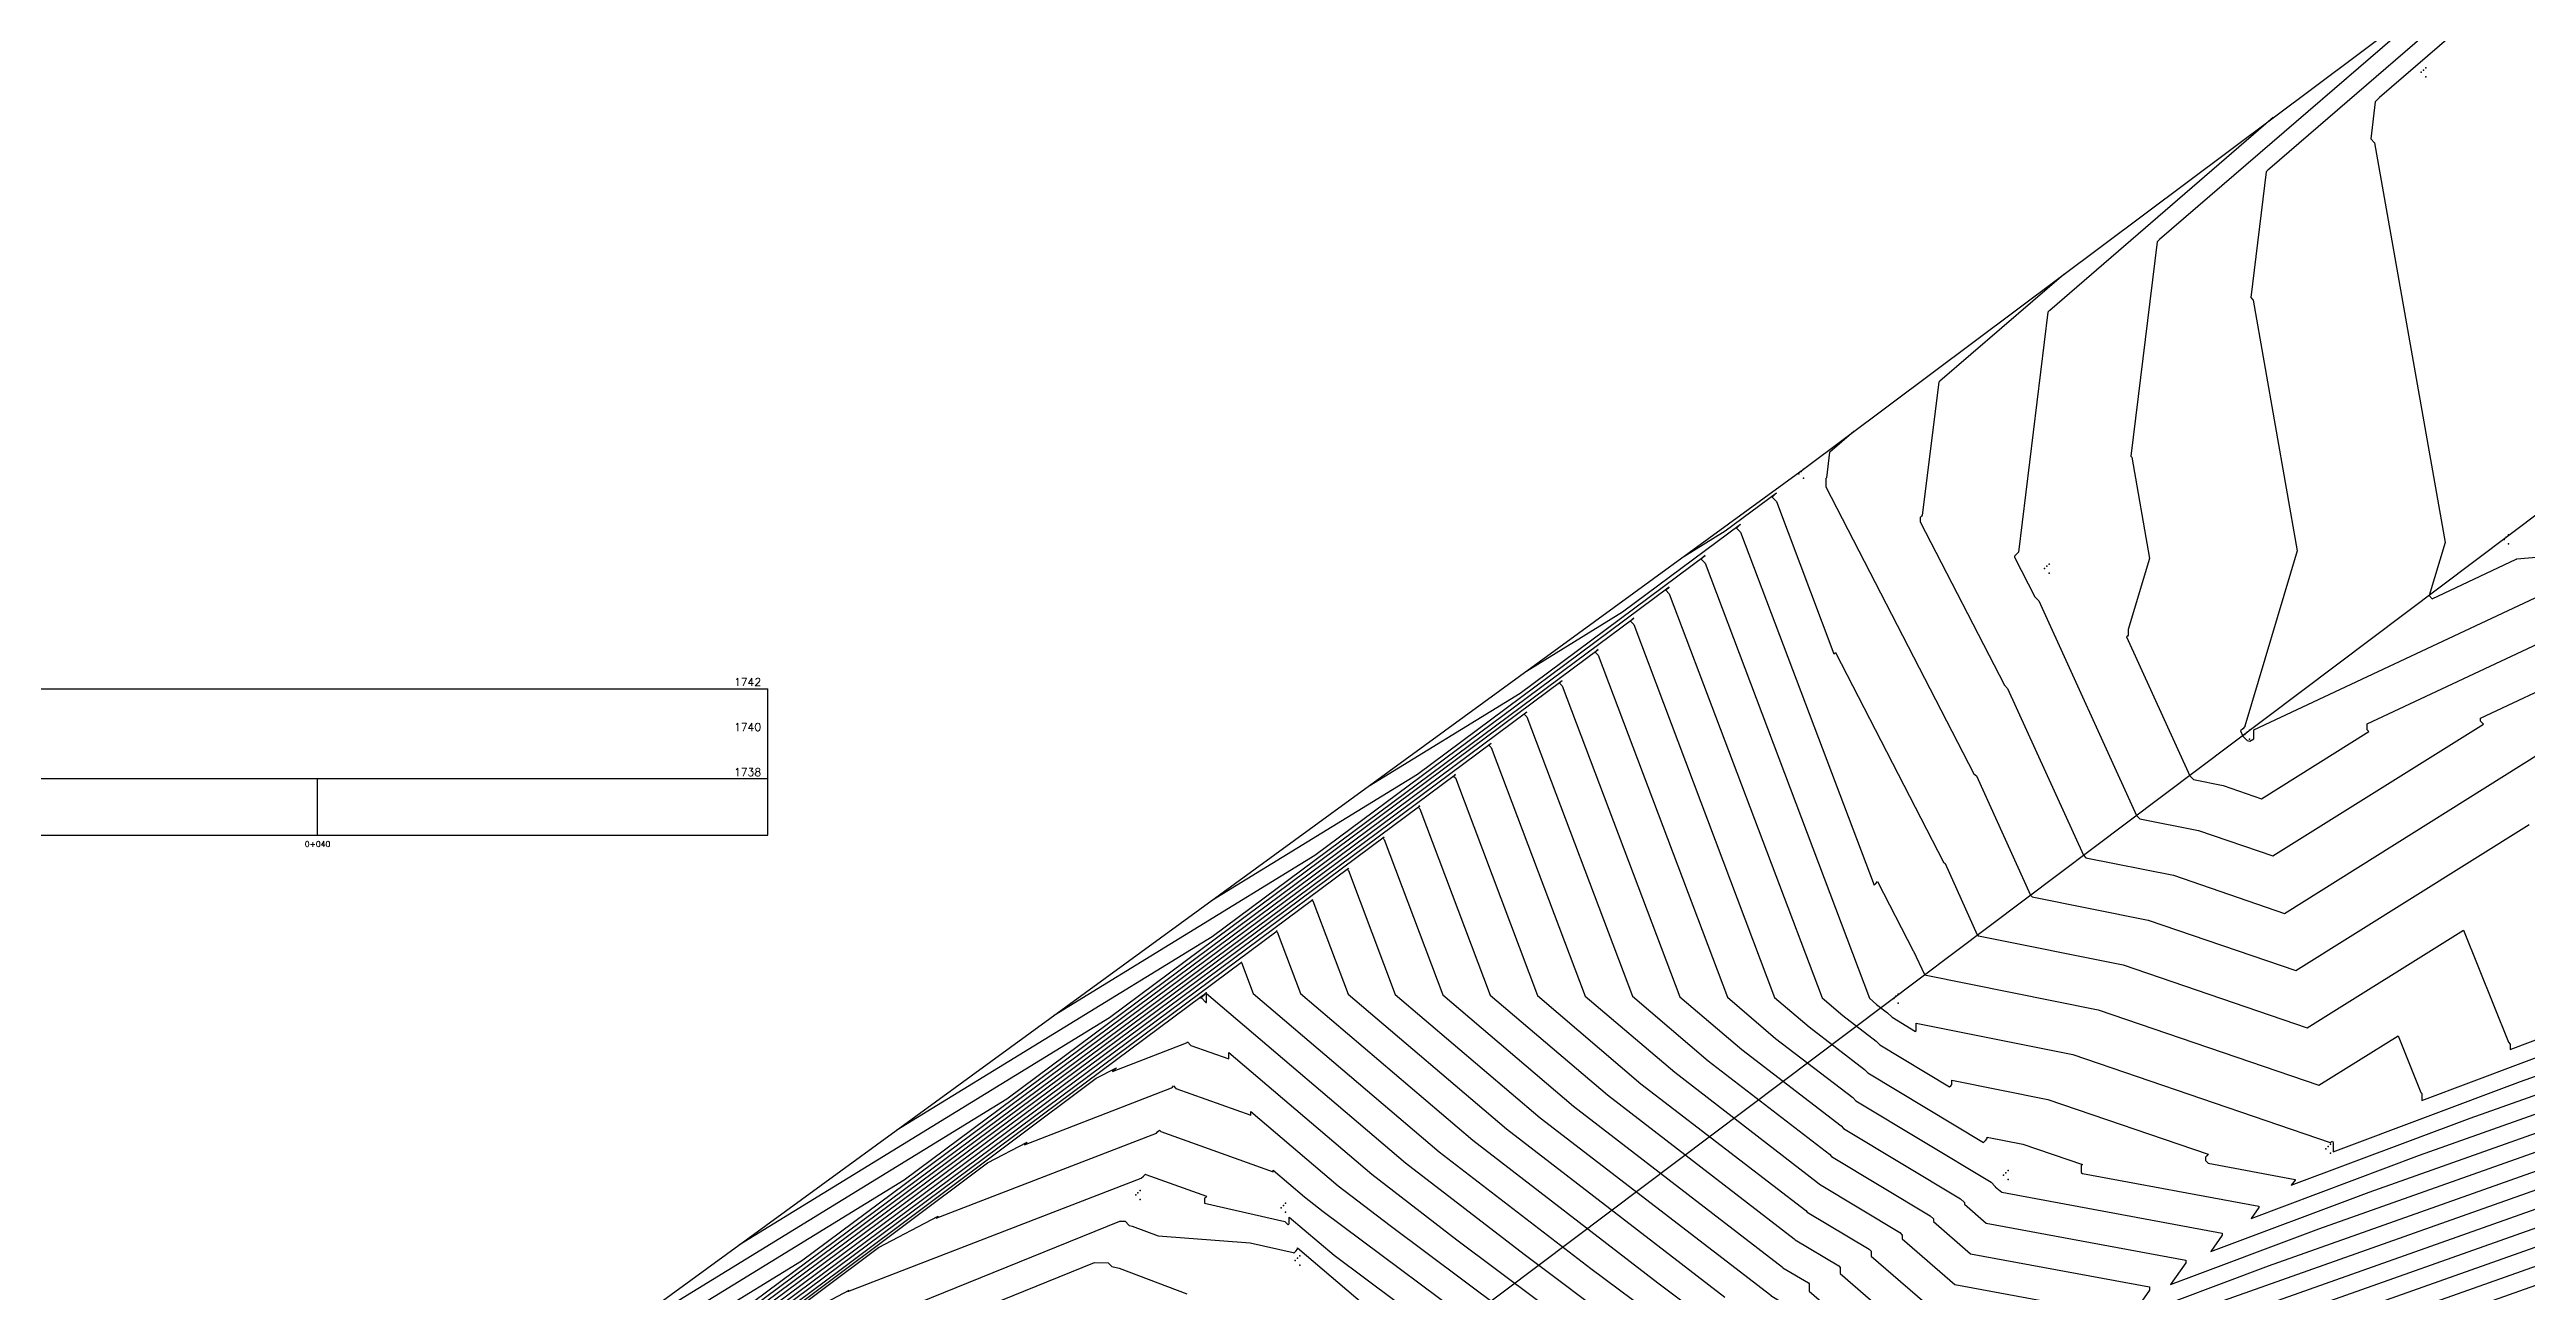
# Model space of a CAD drawing. Header units: metres. Extents: x 419582 to 423558, y 4805372 to 4807539.
# Drawn here: x 422892.5 to 423002.5, y 4807369.6 to 4807424.8 of the extents above; entities that cross this region are included whole.
import ezdxf

# ---------------------------------------------------------------- set-up
doc = ezdxf.new("R2010")
doc.units = ezdxf.units.M
for name, color, linetype in [('C-ROAD-PROF-TEXT', 11, 'Continuous'), ('C-ROAD-PROF-TICK', 7, 'Continuous'), ('C-ROAD-PROF-TTLB', 5, 'Continuous'), ('C-TINN', 4, 'Continuous'), ('C-TINN-BNDY', 110, 'Continuous'), ('C-TOPO-MAJR', 9, 'Continuous'), ('C-TOPO-MINR', 8, 'Continuous')]:
    doc.layers.add(name, color=color, linetype=linetype)
doc.styles.get("Standard").update_dxf_attribs({"font": 'simplex.shx'})

msp = doc.modelspace()

# ---------------------------------------------------------------- linework, layer by layer
at = {"color": 31, "lineweight": 30, "true_color": 0xffbd7a, "elevation": 1718.01}
msp.add_lwpolyline([(423449.83, 4807399.59), (423130.59, 4807500.11), (421950.92, 4806613), (421795.04, 4806430.99), (421305.02, 4806147.04), (421305.02, 4806147.04), (420630.08, 4805770.97), (419765.16, 4805549.54), (419617.36, 4805580.09)], dxfattribs=at)
at = {"layer": 'C-ROAD-PROF-TICK', "color": 7, "linetype": 'Continuous', "lineweight": -3}
msp.add_line((422904.41, 4807389.9), (422904.41, 4807392.4), dxfattribs=at)
at = {"layer": 'C-ROAD-PROF-TTLB', "color": 5, "linetype": 'Continuous', "lineweight": -3}
for p in [(422844.41, 4807396.4), (422924.41, 4807392.4)]:
    msp.add_line(p, (422924.41, 4807396.4), dxfattribs=at)
msp.add_3dface([(422844.41, 4807389.9), (422924.41, 4807389.9), (422924.41, 4807392.4), (422844.41, 4807392.4)], dxfattribs=at)
at = {"layer": 'C-TINN', "color": 4, "linetype": 'Continuous', "lineweight": -3}
for p in [(422998.05, 4807423.97, 1701.58), (422997.85, 4807423.77, 1701.58), (422997.95, 4807423.87, 1701.58), (422998.05, 4807423.57, 1701.58), (422970.21, 4807405.95, 1707.24), (422970.31, 4807406.05, 1707.24), (422970.41, 4807406.15, 1707.24), (422970.41, 4807405.75, 1707.24), (423001.63, 4807403.13, 1701.6), (423001.73, 4807403.23, 1701.6), (423001.53, 4807403.03, 1701.6), (423001.73, 4807402.83, 1701.6), (422981.12, 4807401.74, 1704.68), (422981.22, 4807401.84, 1704.68), (422981.32, 4807401.94, 1704.68), (422981.32, 4807401.54, 1704.68), (422990.02, 4807394.37, 1702.96), (422990.12, 4807394.47, 1702.96), (422990.22, 4807394.57, 1702.96), (422990.22, 4807394.17, 1702.96), (422943.68, 4807382.7, 1723.99), (422943.78, 4807382.8, 1723.99), (422943.88, 4807382.9, 1723.99), (422943.88, 4807382.5, 1723.99), (422974.42, 4807382.65, 1709.49), (422974.52, 4807382.75, 1709.49), (422974.62, 4807382.85, 1709.49), (422974.62, 4807382.45, 1709.49), (422993.62, 4807375.98, 1710.03), (422993.72, 4807376.08, 1710.03), (422993.82, 4807376.18, 1710.03), (422993.82, 4807375.78, 1710.03), (422979.3, 4807374.81, 1712.59), (422979.4, 4807374.91, 1712.59), (422979.5, 4807375.01, 1712.59), (422979.5, 4807374.61, 1712.59), (422940.75, 4807373.93, 1728.37), (422940.85, 4807374.03, 1728.37), (422940.95, 4807374.13, 1728.37), (422940.95, 4807373.73, 1728.37), (422947.21, 4807373.36, 1727.56), (422947.31, 4807373.46, 1727.56), (422947.41, 4807373.56, 1727.56), (422947.41, 4807373.16, 1727.56), (422948.04, 4807371.22, 1729.26), (422947.84, 4807371.02, 1729.26), (422947.94, 4807371.12, 1729.26), (422948.04, 4807370.82, 1729.26)]:
    msp.add_point(p, dxfattribs=at)
at = {"layer": 'C-TINN-BNDY', "color": 110, "linetype": 'Continuous', "lineweight": -3, "flags": 128}
msp.add_lwpolyline([(422687.35, 4807196.06), (422733.46, 4807229.97), (422816.89, 4807294.32), (422970.41, 4807406.15), (423032.94, 4807452.91), (423105.4, 4807508.16), (423127.06, 4807514.05), (423134.81, 4807515.9), (423155.26, 4807511.44), (423220.21, 4807493.91)], dxfattribs=at)
at = {"layer": 'C-TOPO-MAJR', "color": 9, "linetype": 'Continuous', "lineweight": -3, "flags": 128}
for points, elevation in [([(422991.28, 4807421.76), (422981.35, 4807413.2), (422981.31, 4807413.16), (422981.27, 4807413.12), (422979.96, 4807402.47), (422979.87, 4807402.38), (422979.78, 4807402.29), (422979.78, 4807402.24), (422980.69, 4807400.48), (422980.87, 4807400.3), (422985.21, 4807390.77), (422985.35, 4807390.63), (422987.95, 4807390.11), (422991.26, 4807388.98), (423000.62, 4807394.83), (423000.49, 4807394.97), (423000.49, 4807395.1), (423004.59, 4807397.02)], 1705), ([(422951.12, 4807392.09), (422957.82, 4807396.21), (422966.04, 4807402.32), (422965.95, 4807402.24), (422965.87, 4807402.15), (422966.04, 4807401.98), (422973.35, 4807382.66), (422973.66, 4807382.39), (422974.15, 4807382.01), (422974.35, 4807381.82), (422975.39, 4807381.19), (422975.41, 4807381.21), (422975.42, 4807381.23), (422975.42, 4807381.56), (422982.38, 4807380.16), (422993.8, 4807376.26), (422993.91, 4807376.32), (422993.94, 4807376.25), (422993.94, 4807376.25), (422993.94, 4807375.85), (423002.26, 4807378.97), (423035.37, 4807390.7)], 1710), ([(422881.21, 4807341.17), (422912.22, 4807360.2), (422950.2, 4807388.44), (422950.18, 4807388.41), (422950.15, 4807388.39), (422950.2, 4807388.34), (422952.28, 4807382.83), (422958.71, 4807377.36), (422968.96, 4807369.48), (422968.96, 4807369.47), (422969.27, 4807369.28), (422969.28, 4807369.27), (422969.28, 4807368.89), (422974.37, 4807364.49), (422977.68, 4807363.87), (422977.68, 4807363.58), (422975.97, 4807361.14), (422979.86, 4807362.6), (423080.26, 4807398.15)], 1720), ([(422916.16, 4807366.63), (422935.02, 4807378.2), (422958.12, 4807395.38), (422958.07, 4807395.32), (422958.01, 4807395.27), (422958.12, 4807395.16), (422962.81, 4807382.75), (422966.18, 4807379.88), (422971.56, 4807375.74), (422971.66, 4807375.64), (422976.04, 4807373.01), (422976.18, 4807372.87), (422976.18, 4807372.75), (422977.83, 4807371.32), (422985.78, 4807369.85), (422985.78, 4807369.7), (422984.92, 4807368.48), (422991.06, 4807370.79), (423057.81, 4807394.43)], 1715), ([(422889.42, 4807342.19), (422927.67, 4807370.64), (422939, 4807379.11), (422939.89, 4807379.58), (422939.81, 4807379.49), (422939.72, 4807379.41), (422943, 4807380.68), (422943.03, 4807380.7), (422943.05, 4807380.72), (422943.2, 4807380.57), (422944.88, 4807379.97), (422944.88, 4807380.26), (422951.24, 4807374.85), (422955.02, 4807371.93), (422960.42, 4807367.9)], 1725), ([(422923.3, 4807364.6), (422938.92, 4807370.93), (422939.53, 4807370.91), (422939.69, 4807370.75), (422940.02, 4807370.68), (422943.02, 4807369.54)], 1730)]:
    msp.add_lwpolyline(points, dxfattribs=dict(at, elevation=elevation))
at = {"layer": 'C-TOPO-MINR', "color": 8, "linetype": 'Continuous', "lineweight": -3, "flags": 128}
for points, elevation in [([(423019.24, 4807442.67), (422996, 4807422.65), (422995.91, 4807422.56), (422995.81, 4807422.46), (422995.61, 4807420.81), (422995.78, 4807420.64), (422998.91, 4807402.89), (422998.2, 4807400.54), (422998.34, 4807400.4), (423002.07, 4807402.15), (423002.08, 4807402.16), (423002.09, 4807402.17), (423006.79, 4807402.57)], 1702), ([(423009.92, 4807435.7), (422991.12, 4807419.5), (422991.04, 4807419.42), (422990.97, 4807419.35), (422990.28, 4807413.77), (422990.39, 4807413.66), (422992.34, 4807402.53), (422990.01, 4807394.74), (422990.01, 4807394.73), (422989.92, 4807394.63), (422989.82, 4807394.54), (422989.93, 4807394.3), (422990.12, 4807394.1), (422990.18, 4807394.09), (422990.24, 4807394.07), (422990.42, 4807394.18), (422990.42, 4807394.19), (422990.42, 4807394.58), (423002.91, 4807400.44)], 1703), ([(423000.6, 4807428.73), (422986.23, 4807416.35), (422986.17, 4807416.29), (422986.12, 4807416.24), (422984.95, 4807406.73), (422984.99, 4807406.68), (422985.78, 4807402.18), (422984.84, 4807399.03), (422984.84, 4807398.78), (422984.8, 4807398.74), (422984.76, 4807398.71), (422987.57, 4807392.54), (422987.74, 4807392.37), (422989.06, 4807392.1), (422990.75, 4807391.52), (422995.52, 4807394.51), (422995.45, 4807394.58), (422995.45, 4807394.84), (423003.75, 4807398.73)], 1704), ([(422981.97, 4807414.79), (422976.47, 4807410.05), (422976.44, 4807410.03), (422976.42, 4807410.01), (422975.69, 4807404.11), (422975.65, 4807404.06), (422975.6, 4807404.01), (422975.6, 4807403.81), (422979.34, 4807396.56), (422979.48, 4807396.41), (422982.85, 4807389.01), (422982.96, 4807388.9), (422986.84, 4807388.12), (422991.77, 4807386.43), (423005.56, 4807395.06)], 1706), ([(422972.65, 4807407.82), (422971.58, 4807406.91), (422971.58, 4807406.9), (422971.57, 4807406.9), (422971.43, 4807405.76), (422971.42, 4807405.75), (422971.41, 4807405.74), (422971.41, 4807405.37), (422977.98, 4807392.63), (422978.09, 4807392.53), (422980.49, 4807387.24), (422980.57, 4807387.17), (422985.72, 4807386.13), (422992.28, 4807383.89), (423002.65, 4807390.37)], 1707), ([(422965.1, 4807402.28), (422966.94, 4807403.41), (422969.21, 4807405.1), (422969.11, 4807405), (422969.02, 4807404.9), (422969.21, 4807404.71), (422971.76, 4807397.95), (422971.8, 4807397.98), (422971.83, 4807398.01), (422976.63, 4807388.7), (422976.7, 4807388.64), (422978.13, 4807385.48), (422978.18, 4807385.43), (422984.61, 4807384.14), (422992.79, 4807381.35), (422999.73, 4807385.69), (423001.72, 4807380.71), (423001.8, 4807380.63), (423001.8, 4807380.39), (423006.74, 4807382.25)], 1708), ([(422958.11, 4807397.19), (422962.38, 4807399.81), (422967.62, 4807403.71), (422967.53, 4807403.62), (422967.44, 4807403.53), (422967.62, 4807403.35), (422973.55, 4807387.68), (422973.62, 4807387.76), (422973.7, 4807387.84), (422975.28, 4807384.77), (422975.3, 4807384.75), (422975.78, 4807383.71), (422975.79, 4807383.7), (422983.5, 4807382.15), (422993.3, 4807378.8), (422996.82, 4807381), (422997.83, 4807378.48), (422997.87, 4807378.44), (422997.87, 4807378.12), (423004.5, 4807380.61)], 1709), ([(422944.12, 4807387), (422953.26, 4807392.61), (422964.45, 4807400.93), (422964.38, 4807400.85), (422964.3, 4807400.78), (422964.45, 4807400.62), (422971.24, 4807382.68), (422972.16, 4807381.89), (422973.64, 4807380.76), (422973.81, 4807380.59), (422976.9, 4807378.73), (422976.95, 4807378.78), (422977, 4807378.83), (422977, 4807379.03), (422981.27, 4807378.17), (422988.39, 4807375.74), (422988.33, 4807375.67), (422988.27, 4807375.61), (422988.27, 4807375.46), (422988.39, 4807375.34), (422992.25, 4807374.62), (422992.25, 4807374.59), (422992.08, 4807374.36), (423000.02, 4807377.34), (423039.85, 4807391.44)], 1711), ([(422937.13, 4807381.91), (422948.7, 4807389.01), (422962.87, 4807399.54), (422962.8, 4807399.47), (422962.73, 4807399.4), (422962.87, 4807399.26), (422969.13, 4807382.69), (422970.67, 4807381.39), (422973.12, 4807379.5), (422973.27, 4807379.35), (422978.41, 4807376.26), (422978.49, 4807376.35), (422978.57, 4807376.43), (422978.57, 4807376.5), (422980.16, 4807376.18), (422982.8, 4807375.28), (422982.78, 4807375.26), (422982.75, 4807375.23), (422982.75, 4807374.93), (422982.8, 4807374.88), (422990.63, 4807373.43), (422990.63, 4807373.37), (422990.29, 4807372.89), (422997.78, 4807375.7), (423044.34, 4807392.19)], 1712), ([(422977.62, 4807360.96), (423084.75, 4807398.9)], 1721), ([(422930.14, 4807376.82), (422944.14, 4807385.41), (422961.29, 4807398.15), (422961.22, 4807398.09), (422961.16, 4807398.02), (422961.29, 4807397.89), (422967.03, 4807382.71), (422969.17, 4807380.88), (422972.6, 4807378.25), (422972.73, 4807378.11), (422978.75, 4807374.5), (422978.93, 4807374.31), (422978.93, 4807374.29), (422979.22, 4807374.05), (422989.01, 4807372.23), (422989.01, 4807372.15), (422988.5, 4807371.42), (422995.54, 4807374.06), (423048.83, 4807392.93)], 1713), ([(422888.2, 4807346.26), (422916.78, 4807363.8), (422951.78, 4807389.83), (422951.75, 4807389.8), (422951.72, 4807389.77), (422951.78, 4807389.71), (422954.39, 4807382.81), (422960.2, 4807377.87), (422969.48, 4807370.73), (422969.5, 4807370.7), (422970.63, 4807370.03), (422970.66, 4807369.99), (422970.66, 4807369.66), (422975.06, 4807365.86), (422979.3, 4807365.07), (422979.3, 4807364.8), (422977.76, 4807362.61), (422982.1, 4807364.24), (423075.77, 4807397.41)], 1719), ([(422895.19, 4807351.36), (422921.34, 4807367.4), (422953.37, 4807391.21), (422953.33, 4807391.18), (422953.3, 4807391.14), (422953.37, 4807391.07), (422956.5, 4807382.8), (422961.7, 4807378.37), (422970, 4807371.98), (422970.04, 4807371.94), (422971.98, 4807370.78), (422972.04, 4807370.71), (422972.04, 4807370.44), (422975.75, 4807367.22), (422980.92, 4807366.26), (422980.92, 4807366.03), (422979.55, 4807364.08), (422984.34, 4807365.88), (423071.28, 4807396.66)], 1718), ([(422923.15, 4807371.73), (422939.58, 4807381.81), (422959.7, 4807396.77), (422959.64, 4807396.71), (422959.58, 4807396.65), (422959.7, 4807396.53), (422964.92, 4807382.73), (422967.68, 4807380.38), (422972.08, 4807377), (422972.19, 4807376.88), (422977.39, 4807373.76), (422977.56, 4807373.59), (422977.56, 4807373.52), (422978.52, 4807372.68), (422987.39, 4807371.04), (422987.39, 4807370.92), (422986.71, 4807369.95), (422993.3, 4807372.43), (423053.32, 4807393.68)], 1714), ([(422902.18, 4807356.45), (422925.9, 4807371), (422954.95, 4807392.6), (422954.91, 4807392.56), (422954.87, 4807392.52), (422954.95, 4807392.44), (422958.6, 4807382.78), (422963.19, 4807378.87), (422970.52, 4807373.24), (422970.58, 4807373.17), (422973.33, 4807371.52), (422973.42, 4807371.43), (422973.42, 4807371.21), (422976.45, 4807368.59), (422982.54, 4807367.46), (422982.54, 4807367.25), (422981.34, 4807365.55), (422986.58, 4807367.51), (423066.79, 4807395.92)], 1717), ([(422909.17, 4807361.54), (422930.46, 4807374.6), (422956.54, 4807393.99), (422956.49, 4807393.94), (422956.44, 4807393.9), (422956.54, 4807393.8), (422960.71, 4807382.76), (422964.69, 4807379.38), (422971.04, 4807374.49), (422971.12, 4807374.41), (422974.69, 4807372.27), (422974.8, 4807372.15), (422974.8, 4807371.98), (422977.14, 4807369.95), (422984.16, 4807368.65), (422984.16, 4807368.48), (422983.13, 4807367.01), (422988.82, 4807369.15), (423062.3, 4807395.17)], 1716), ([(422907.66, 4807356.6), (422948.62, 4807387.05), (422948.6, 4807387.03), (422948.58, 4807387.01), (422948.62, 4807386.98), (422950.18, 4807382.85), (422957.22, 4807376.86), (422966.92, 4807369.39)], 1721), ([(422903.1, 4807353), (422947.03, 4807385.66), (422947.02, 4807385.65), (422947.01, 4807385.64), (422947.03, 4807385.61), (422948.07, 4807382.87), (422955.72, 4807376.36), (422963.94, 4807370.03), (422965.84, 4807368.61)], 1722), ([(422898.54, 4807349.39), (422945.45, 4807384.27), (422945.44, 4807384.27), (422945.44, 4807384.26), (422945.45, 4807384.25), (422945.97, 4807382.88), (422954.23, 4807375.85), (422960.97, 4807370.66), (422964.03, 4807368.38)], 1723), ([(422893.98, 4807345.79), (422943.72, 4807382.78), (422943.83, 4807382.86), (422943.84, 4807382.87), (422943.74, 4807382.77), (422943.64, 4807382.67), (422943.67, 4807382.68), (422943.67, 4807382.68), (422943.67, 4807382.68), (422943.87, 4807382.48), (422943.89, 4807382.47), (422943.89, 4807382.87), (422952.73, 4807375.35), (422958, 4807371.3), (422962.23, 4807368.14)], 1724), ([(422911.63, 4807358.49), (422934.16, 4807375.35), (422935.93, 4807376.28), (422935.87, 4807376.22), (422935.81, 4807376.16), (422942.34, 4807378.68), (422942.38, 4807378.72), (422942.43, 4807378.77), (422942.54, 4807378.66), (422945.87, 4807377.47), (422945.87, 4807377.64), (422949.74, 4807374.34), (422952.05, 4807372.57), (422958.62, 4807367.66)], 1726), ([(422895.58, 4807346.35), (422929.33, 4807371.6), (422931.98, 4807372.99), (422931.94, 4807372.95), (422931.89, 4807372.9), (422941.67, 4807376.67), (422941.74, 4807376.74), (422941.8, 4807376.81), (422941.87, 4807376.75), (422946.86, 4807374.96), (422946.86, 4807375.03), (422948.25, 4807373.84), (422949.08, 4807373.2), (422956.82, 4807367.42)], 1727), ([(422924.5, 4807367.84), (422928.03, 4807369.7), (422928, 4807369.68), (422927.97, 4807369.65), (422941, 4807374.67), (422941.09, 4807374.76), (422941.18, 4807374.85), (422941.2, 4807374.84), (422943.9, 4807373.87), (422943.86, 4807373.82), (422943.81, 4807373.78), (422943.81, 4807373.56), (422947.37, 4807372.75), (422947.52, 4807372.61), (422947.55, 4807372.63), (422947.57, 4807372.66), (422947.57, 4807372.95), (422949.57, 4807371.25), (422955.01, 4807367.18)], 1728), ([(422929.41, 4807368.46), (422940.04, 4807372.77), (422940.28, 4807372.76), (422940.46, 4807372.58), (422940.59, 4807372.55), (422941.75, 4807372.11), (422945.83, 4807371.81), (422947.74, 4807371.38), (422947.77, 4807371.35), (422947.86, 4807371.43), (422947.94, 4807371.52), (422947.94, 4807371.58), (422951.22, 4807368.78)], 1729)]:
    msp.add_lwpolyline(points, dxfattribs=dict(at, elevation=elevation))

# ---------------------------------------------------------------- texts
at = {"layer": 'C-ROAD-PROF-TEXT', "color": 11, "linetype": 'Continuous', "lineweight": -3}
for s, insert, char_height, attachment_point in [('{\\C256;1742}', (422922.91, 4807396.7), 0.35, 4), ('{\\C256;1740}', (422922.91, 4807394.7), 0.35, 4), ('{\\C256;1738}', (422922.91, 4807392.7), 0.35, 4), ('0+040', (422904.41, 4807389.63), 0.25, 2)]:
    msp.add_mtext(s, dxfattribs=dict(at, insert=insert, char_height=char_height, attachment_point=attachment_point))

doc.saveas('drawing.dxf')
